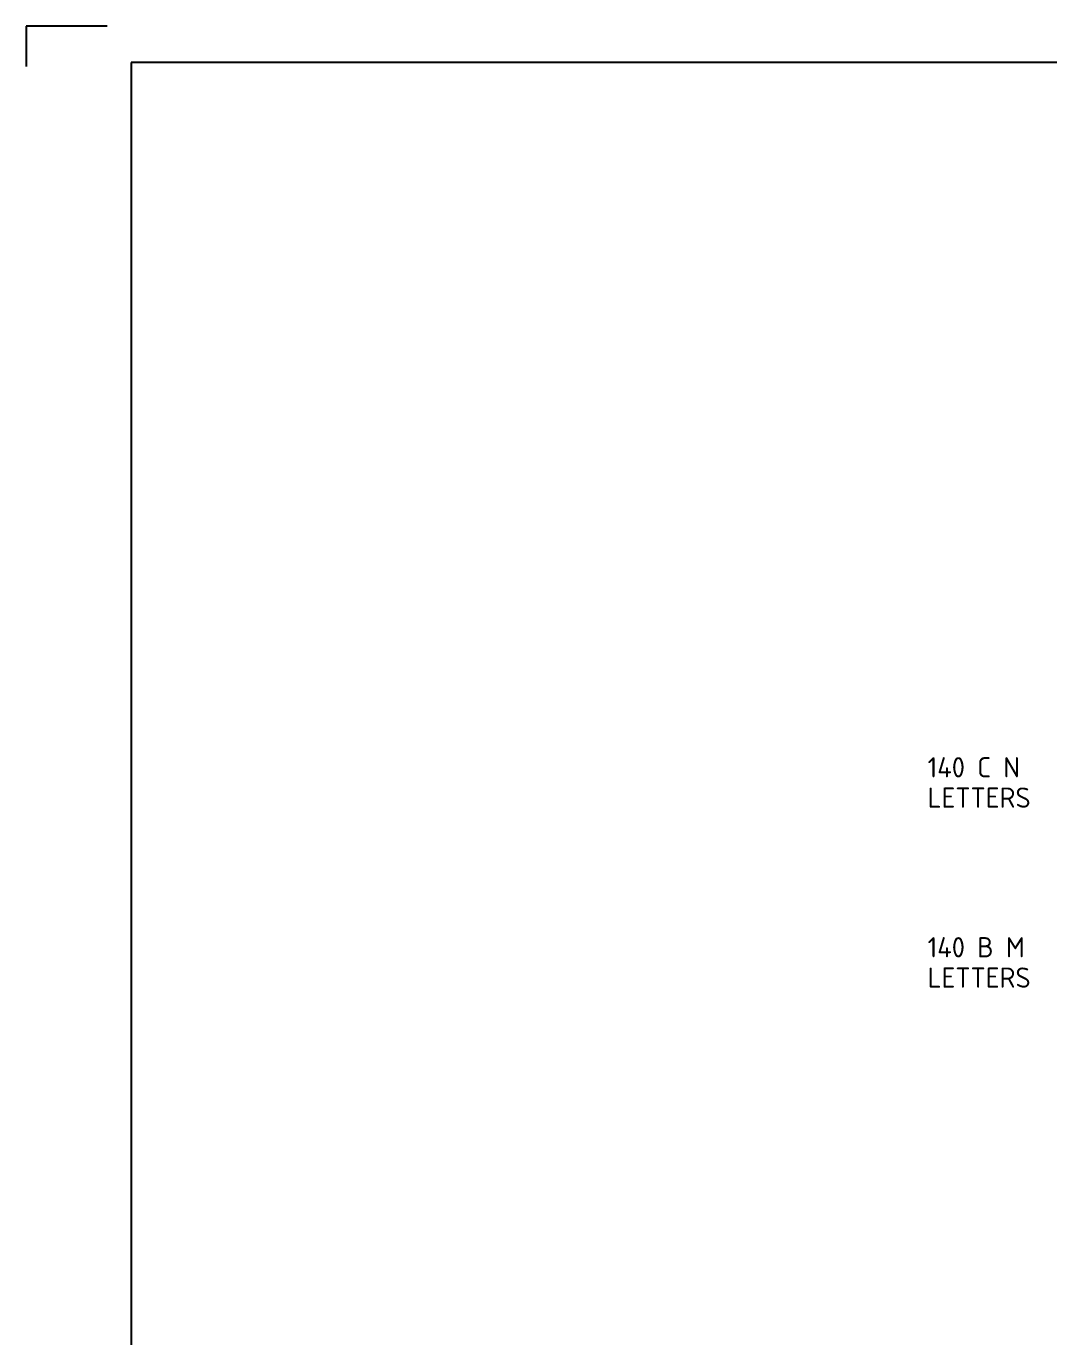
# Model space of a CAD drawing. Extents: x 0 to 420, y 0 to 297.
# Drawn here: x 0 to 126.5, y 135 to 297 of the extents above; entities that cross this region are included whole.
import ezdxf
from ezdxf.enums import TextEntityAlignment as Align

# ---------------------------------------------------------------- set-up
doc = ezdxf.new("R2010")
doc.units = 0
doc.header["$LTSCALE"] = 0.3
doc.header["$MEASUREMENT"] = 0
doc.layers.get('0').update_dxf_attribs({"linetype": 'CONTINUOUS'})
for name, color, linetype in [('COMMENTS', 4, 'CONTINUOUS'), ('L35', 3, 'CONTINUOUS'), ('TBLK18', 4, 'CONTINUOUS'), ('TBLK25', 1, 'CONTINUOUS'), ('TBLK35', 3, 'CONTINUOUS'), ('TBLK50', 7, 'CONTINUOUS')]:
    doc.layers.add(name, color=color, linetype=linetype)
doc.styles.add('iso', font='iso3098b.shx')

# ---------------------------------------------------------------- blocks, each defined once
blk = doc.blocks.new('A3BBLK')
at = {"layer": 'TBLK25'}
for p, q in [((10, 297), (0, 297)), ((0, 297), (0, 292))]:
    blk.add_line(p, q, dxfattribs=at)
at = {"layer": 'TBLK50'}
for p, q in [((415.5, 292.5), (13, 292.5)), ((13, 292.5), (13, 4.5))]:
    blk.add_line(p, q, dxfattribs=at)
blk = doc.blocks.new('title block')
blk.add_blockref('A3BBLK', (0, 0))
at = {"layer": 'TBLK18', "style": 'iso'}
blk.add_attdef('MR_DIRECTORATE', text='', height=1.5, dxfattribs=at).set_placement((381.5, 67.12), align=Align.CENTER)
for tag, p in [('STREET_NAME', (355.51, 61.1)), ('SUBURB_POSTCODE', (388.49, 61.1)), ('TELEPHONE_NO.', (368.31, 58.84)), ('FAX_NO.', (393.56, 58.84))]:
    blk.add_attdef(tag, p, '', height=1.5, dxfattribs=at)
at = {"layer": 'TBLK25', "style": 'iso'}
for tag, height, p in [('MR_BRANCH', 2, (381.5, 64.2)), ('ROAD_SECTION', 1.75, (384.5, 29.16)), ('SLK', 1.75, (384.5, 26.11)), ('CHAINAGE', 1.75, (384.5, 19.21))]:
    blk.add_attdef(tag, text='', height=height, dxfattribs=at).set_placement(p, align=Align.CENTER)
for tag, p, height in [('FILE_NUMBER', (371.77, 53.24), 2.5), ('DESIGNED_/_DRAWN', (371.77, 48.49), 2), ('VERIFIED', (371.77, 43.49), 2), ('APPROVED', (371.77, 38.49), 2), ('LOCAL_AUTHORITY', (370.48, 16.73), 1.25)]:
    blk.add_attdef(tag, p, '', height=height, dxfattribs=at)
at = {"layer": 'TBLK35', "style": 'iso', "width": 0.9}
for tag, p in [('ROAD_PROJECT&NUMBER', (384.5, 32.23)), ('DRAWING_DESCRIPTION', (384.5, 22.29))]:
    blk.add_attdef(tag, text='', height=2.5, dxfattribs=at).set_placement(p, align=Align.CENTER)
at = {"layer": 'TBLK50', "style": 'iso'}
blk.add_attdef('DRG_NUMBER', (356.8, 6.02), '', height=5, dxfattribs=at)
blk = doc.blocks.new('BLK7DES')
at = {"layer": 'COMMENTS', "style": 'iso'}
for s, p in [('140 B M', (0, 0)), ('LETTERS', (0, -3.75))]:
    blk.add_text(s, height=2.5, dxfattribs=at).set_placement(p)
blk = doc.blocks.new('BLK5DES')
at = {"layer": 'COMMENTS', "style": 'iso'}
for s, p in [('140 C N', (0, 0)), ('LETTERS', (0, -3.75))]:
    blk.add_text(s, height=2.5, dxfattribs=at).set_placement(p)

msp = doc.modelspace()

# ---------------------------------------------------------------- block references
at = {"color": 1}
msp.add_blockref('title block', (0, 0), dxfattribs=at)
at = {"layer": 'L35'}
for name, p in [('BLK5DES', (111.499458, 204.152743)), ('BLK7DES', (111.499458, 181.907826))]:
    msp.add_blockref(name, p, dxfattribs=at)

doc.saveas('drawing.dxf')
